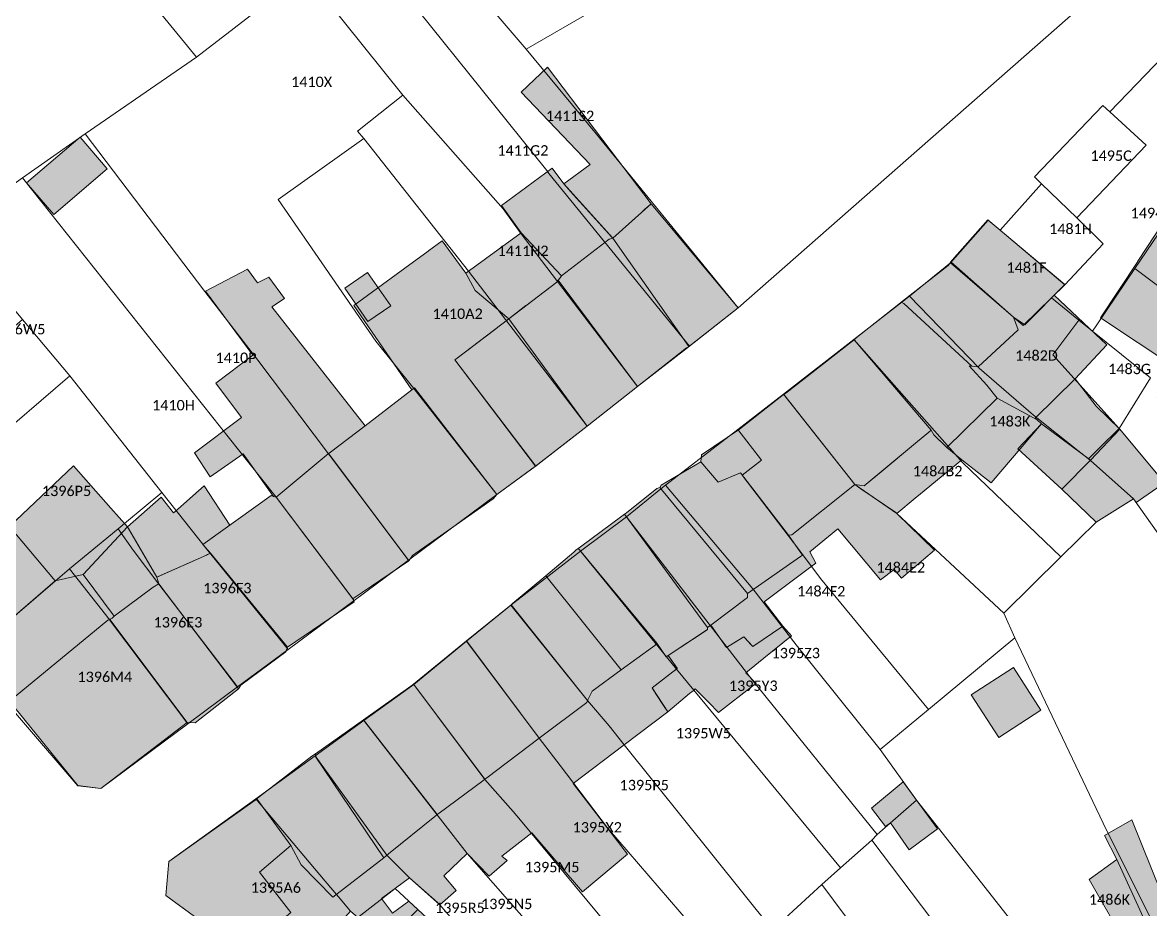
# Model space of a CAD drawing. Header units: metres. Extents: x 113120 to 240396, y 120329 to 242116.
# Drawn here: x 119824.6 to 119911.7, y 121837.3 to 121905.8 of the extents above; entities that cross this region are included whole.
import ezdxf

# ---------------------------------------------------------------- set-up
doc = ezdxf.new("R2010")
doc.units = ezdxf.units.M
doc.header["$LTSCALE"] = 3
for name, color, linetype, lineweight in [('Bpn_CaPa', 78, 'Continuous', 0), ('Bpn_ReBu', 4, 'Continuous', 0), ('Bpt_CaNu', 7, 'Continuous', 0), ('Hachure bâtiment', 11, 'Continuous', 0)]:
    doc.layers.add(name, color=color, linetype=linetype, lineweight=lineweight)
doc.styles.add('Legend', font='')
doc.styles.get('Legend').set_extended_font_data('Calibri')

msp = doc.modelspace()

# ---------------------------------------------------------------- hatches: boundary and pattern name
at = {"layer": 'Hachure bâtiment'}
h = msp.add_hatch(color=256, dxfattribs=at)
h.dxf.hatch_style = 1
h.paths.add_polyline_path([(119868.424, 121894.854), (119863.084, 121900.463), (119865.114, 121902.401), (119869.98, 121895.994), (119873.142, 121891.83), (119872.649, 121891.414), (119872.655, 121891.408), (119872.66, 121891.401), (119872.337, 121891.113), (119872.148, 121890.944), (119870.168, 121889.18), (119866.389, 121893.363)])
h = msp.add_hatch(color=256, dxfattribs=at)
h.dxf.hatch_style = 1
h.paths.add_polyline_path([(119824.871, 121893.457), (119828.998, 121896.974), (119831.091, 121894.519), (119826.964, 121891.002)])
h = msp.add_hatch(color=256, dxfattribs=at)
h.dxf.hatch_style = 1
h.paths.add_polyline_path([(119866.199, 121886.253), (119863.094, 121889.594), (119861.558, 121891.691), (119865.499, 121894.578), (119866.389, 121893.363), (119867.144, 121892.527), (119870.104, 121889.251), (119870.168, 121889.18), (119869.899, 121889.093)])
h = msp.add_hatch(color=256, dxfattribs=at)
h.dxf.hatch_style = 1
h.paths.add_polyline_path([(119913.686, 121879.157), (119907.852, 121883.017), (119910.735, 121887.373), (119910.743, 121887.386), (119912.736, 121890.397), (119914.051, 121892.386), (119914.495, 121893.056), (119914.732, 121893.415), (119915.171, 121894.078), (119915.175, 121894.076), (119923.173, 121888.783), (119923.207, 121888.761), (119924.766, 121887.729), (119925.087, 121887.517), (119924.411, 121886.495), (119924.639, 121886.344), (119926.556, 121885.075), (119924.797, 121882.417), (119922.88, 121883.685), (119922.651, 121883.837), (119922.482, 121883.948), (119921.217, 121884.786), (119920.738, 121885.102), (119918.024, 121881.001), (119919.937, 121879.735), (119920.166, 121879.584), (119919.971, 121879.289), (119919.764, 121878.976), (119916.489, 121874.027), (119912.179, 121876.879)])
h = msp.add_hatch(color=256, dxfattribs=at)
h.dxf.hatch_style = 1
h.paths.add_polyline_path([(119879.856, 121883.787), (119876.247, 121880.949), (119876.056, 121880.809), (119870.168, 121889.18), (119873.142, 121891.83)])
h = msp.add_hatch(color=256, dxfattribs=at)
h.dxf.hatch_style = 1
h.paths.add_polyline_path([(119905.092, 121885.577), (119902.009, 121882.468), (119901.133, 121883.057), (119896.285, 121887.343), (119896.397, 121887.47), (119899.16, 121890.59)])
h = msp.add_hatch(color=256, dxfattribs=at)
h.dxf.hatch_style = 1
h.paths.add_polyline_path([(119861.214, 121869.346), (119854.947, 121877.456), (119854.843, 121877.59), (119854.653, 121877.449), (119850.149, 121883.964), (119853.435, 121886.371), (119854.1, 121886.858), (119855.898, 121888.176), (119855.933, 121888.201), (119856.979, 121888.967), (119858.815, 121886.46), (119859.541, 121885.138), (119862.132, 121882.938), (119861.391, 121882.373), (119861.132, 121882.175), (119858.145, 121879.896), (119857.966, 121879.759), (119864.211, 121871.556)])
h = msp.add_hatch(color=256, dxfattribs=at)
h.dxf.hatch_style = 1
h.paths.add_polyline_path([(119862.132, 121882.938), (119859.541, 121885.138), (119858.815, 121886.46), (119863.094, 121889.594), (119866.199, 121886.253), (119866.092, 121886.108), (119865.958, 121885.927), (119865.84, 121885.768), (119863.462, 121883.953), (119863.455, 121883.96), (119863.45, 121883.968)])
h = msp.add_hatch(color=256, dxfattribs=at)
h.dxf.hatch_style = 1
h.paths.add_polyline_path([(119876.056, 121880.809), (119875.861, 121880.698), (119872.093, 121877.699), (119865.958, 121885.927), (119866.092, 121886.108), (119866.199, 121886.253), (119869.899, 121889.093), (119870.168, 121889.18)])
h = msp.add_hatch(color=256, dxfattribs=at)
h.dxf.hatch_style = 1
h.paths.add_polyline_path([(119901.133, 121883.057), (119901.505, 121882.075), (119898.394, 121879.235), (119898.135, 121879.26), (119897.911, 121879.281), (119892.659, 121884.132), (119892.453, 121884.22), (119892.571, 121884.314), (119896.08, 121887.05), (119896.192, 121887.195), (119896.285, 121887.343)])
h = msp.add_hatch(color=256, dxfattribs=at)
h.dxf.hatch_style = 1
h.paths.add_polyline_path([(119842.703, 121885.718), (119843.603, 121886.151), (119844.803, 121884.501), (119843.82, 121883.868), (119851.029, 121874.675), (119848.359, 121872.631), (119848.171, 121872.489), (119844.155, 121869.143), (119843.947, 121869.213), (119841.603, 121872.501), (119839.053, 121870.718), (119837.853, 121872.568), (119841.47, 121875.318), (119839.503, 121877.951), (119842.353, 121880.118), (119838.692, 121885.072), (119841.953, 121886.768)])
h = msp.add_hatch(color=256, dxfattribs=at)
h.dxf.hatch_style = 1
h.paths.add_polyline_path([(119853.02, 121883.951), (119851.253, 121882.734), (119849.47, 121885.301), (119851.22, 121886.518)])
h = msp.add_hatch(color=256, dxfattribs=at)
h.dxf.hatch_style = 1
h.paths.add_polyline_path([(119872.093, 121877.699), (119868.18, 121874.647), (119862.132, 121882.938), (119865.84, 121885.768), (119865.958, 121885.927)])
h = msp.add_hatch(color=256, dxfattribs=at)
h.dxf.hatch_style = 1
h.paths.add_polyline_path([(119904.284, 121884.762), (119908.354, 121880.924), (119905.903, 121878.301), (119902.82, 121875.268), (119902.967, 121875.131), (119899.87, 121876.799), (119899.085, 121877.808), (119897.707, 121879.301), (119897.911, 121879.281), (119898.135, 121879.26), (119898.394, 121879.235), (119901.505, 121882.075), (119901.133, 121883.057), (119902.009, 121882.468)])
h = msp.add_hatch(color=256, dxfattribs=at)
h.dxf.hatch_style = 1
h.paths.add_polyline_path([(119892.659, 121884.132), (119897.911, 121879.281), (119897.707, 121879.301), (119899.085, 121877.808), (119899.87, 121876.799), (119895.973, 121872.993), (119894.987, 121873.981), (119894.768, 121874.336), (119888.813, 121881.321), (119888.989, 121881.461), (119892.277, 121884.08), (119892.453, 121884.22)])
h = msp.add_hatch(color=256, dxfattribs=at)
h.dxf.hatch_style = 1
h.paths.add_polyline_path([(119868.18, 121874.647), (119864.367, 121871.671), (119864.214, 121871.552), (119857.966, 121879.759), (119858.145, 121879.896), (119862.132, 121882.938)])
h = msp.add_hatch(color=256, dxfattribs=at)
h.dxf.hatch_style = 1
h.paths.add_polyline_path([(119894.768, 121874.336), (119894.582, 121874.181), (119893.571, 121873.335), (119889.609, 121870.022), (119888.878, 121870.126), (119883.386, 121877.099), (119883.553, 121877.195), (119888.618, 121881.156), (119888.813, 121881.321)])
h = msp.add_hatch(color=256, dxfattribs=at)
h.dxf.hatch_style = 1
h.paths.add_polyline_path([(119861.214, 121869.346), (119860.923, 121869.02), (119854.684, 121864.643), (119854.398, 121864.24), (119848.295, 121872.395), (119848.171, 121872.489), (119848.359, 121872.631), (119851.029, 121874.675), (119854.653, 121877.449), (119854.843, 121877.59)])
h = msp.add_hatch(color=256, dxfattribs=at)
h.dxf.hatch_style = 1
h.paths.add_polyline_path([(119907.527, 121876.177), (119909.353, 121874.401), (119907.086, 121872.001), (119903.303, 121874.818), (119902.967, 121875.131), (119902.82, 121875.268), (119905.903, 121878.301)])
h = msp.add_hatch(color=256, dxfattribs=at)
h.dxf.hatch_style = 1
h.paths.add_polyline_path([(119888.878, 121870.126), (119888.724, 121870.003), (119884.008, 121866.245), (119883.742, 121866.211), (119880.041, 121871.041), (119878.306, 121870.323), (119876.982, 121871.871), (119877.028, 121872.415), (119879.966, 121874.399), (119883.24, 121876.984), (119883.386, 121877.099)])
h = msp.add_hatch(color=256, dxfattribs=at)
h.dxf.hatch_style = 1
h.paths.add_polyline_path([(119895.973, 121872.993), (119899.87, 121876.799), (119902.967, 121875.131), (119903.303, 121874.818), (119899.404, 121870.262), (119897.136, 121872.043)])
h = msp.add_hatch(color=256, dxfattribs=at)
h.dxf.hatch_style = 1
h.paths.add_polyline_path([(119889.348, 121869.804), (119888.878, 121870.126), (119889.609, 121870.022), (119890.899, 121871.101), (119893.571, 121873.335), (119894.582, 121874.181), (119894.768, 121874.336), (119894.987, 121873.981), (119895.83, 121873.136), (119895.973, 121872.993), (119897.136, 121872.043), (119893.942, 121869.406), (119893.55, 121869.082), (119892.12, 121867.901), (119892.043, 121867.966), (119892.037, 121867.958)])
h = msp.add_hatch(color=256, dxfattribs=at)
h.dxf.hatch_style = 1
h.paths.add_polyline_path([(119907.086, 121872.001), (119904.861, 121869.759), (119901.465, 121872.889), (119903.303, 121874.818)])
h = msp.add_hatch(color=256, dxfattribs=at)
h.dxf.hatch_style = 1
h.paths.add_polyline_path([(119912.803, 121870.268), (119910.626, 121868.729), (119910.42, 121869.018), (119907.52, 121867.218), (119904.861, 121869.759), (119907.086, 121872.001), (119909.353, 121874.401)])
h = msp.add_hatch(color=256, dxfattribs=at)
h.dxf.hatch_style = 1
h.paths.add_polyline_path([(119848.295, 121872.395), (119854.398, 121864.24), (119850.086, 121861.287), (119844.155, 121869.143), (119848.171, 121872.489)])
h = msp.add_hatch(color=256, dxfattribs=at)
h.dxf.hatch_style = 1
h.paths.add_polyline_path([(119832.68, 121866.856), (119829.23, 121863.171), (119827.067, 121862.677), (119823.544, 121866.882), (119828.491, 121871.58), (119831.391, 121868.31)])
h = msp.add_hatch(color=256, dxfattribs=at)
h.dxf.hatch_style = 1
h.paths.add_polyline_path([(119878.306, 121870.323), (119880.041, 121871.041), (119883.742, 121866.211), (119884.821, 121864.68), (119884.672, 121864.576), (119880.572, 121861.716), (119873.808, 121869.893), (119873.917, 121870.072), (119876.982, 121871.871)])
h = msp.add_hatch(color=256, dxfattribs=at)
h.dxf.hatch_style = 1
h.paths.add_polyline_path([(119836.236, 121867.936), (119836.306, 121867.998), (119837.724, 121869.249), (119838.601, 121870.022), (119840.575, 121866.989), (119838.492, 121865.495), (119839.071, 121864.832), (119838.854, 121864.707), (119838.772, 121864.66), (119835.05, 121863.025), (119834.928, 121862.972), (119833.468, 121865.495), (119832.681, 121866.855), (119835.258, 121869.143)])
h = msp.add_hatch(color=256, dxfattribs=at)
h.dxf.hatch_style = 1
h.paths.add_polyline_path([(119880.572, 121861.716), (119880.59, 121861.408), (119877.744, 121859.266), (119877.479, 121859.066), (119871.081, 121867.825), (119871.22, 121867.935), (119873.586, 121869.81), (119873.808, 121869.893)])
h = msp.add_hatch(color=256, dxfattribs=at)
h.dxf.hatch_style = 1
h.paths.add_polyline_path([(119892.12, 121867.901), (119895.036, 121865.051), (119892.47, 121862.901), (119891.903, 121863.551), (119890.87, 121862.751), (119887.553, 121866.701), (119885.403, 121864.918), (119885.853, 121864.051), (119885.472, 121863.766), (119881.87, 121861.068), (119883.32, 121859.168), (119881.003, 121857.601), (119880.303, 121858.351), (119878.953, 121857.518), (119877.744, 121859.266), (119880.59, 121861.408), (119880.572, 121861.716), (119884.672, 121864.576), (119884.821, 121864.68), (119883.742, 121866.211), (119884.008, 121866.245), (119888.724, 121870.003), (119888.878, 121870.126)])
h = msp.add_hatch(color=256, dxfattribs=at)
h.dxf.hatch_style = 1
h.paths.add_polyline_path([(119843.947, 121869.213), (119844.155, 121869.143), (119850.086, 121861.287), (119850.177, 121861.06), (119845.041, 121857.553), (119839.071, 121864.832), (119838.492, 121865.495), (119843.761, 121869.275)])
h = msp.add_hatch(color=256, dxfattribs=at)
h.dxf.hatch_style = 1
h.paths.add_polyline_path([(119877.479, 121859.066), (119877.488, 121858.911), (119874.448, 121856.903), (119874.287, 121856.796), (119873.569, 121857.875), (119867.596, 121865.07), (119867.499, 121865.185), (119867.68, 121865.32), (119870.867, 121867.688), (119871.081, 121867.825)])
h = msp.add_hatch(color=256, dxfattribs=at)
h.dxf.hatch_style = 1
h.paths.add_polyline_path([(119827.067, 121862.677), (119820.146, 121856.714), (119816.559, 121860.684), (119823.544, 121866.882)])
h = msp.add_hatch(color=256, dxfattribs=at)
h.dxf.hatch_style = 1
h.paths.add_polyline_path([(119835.092, 121862.44), (119834.664, 121862.183), (119831.633, 121859.955), (119829.23, 121863.171), (119832.681, 121866.855), (119834.928, 121862.972)])
h = msp.add_hatch(color=256, dxfattribs=at)
h.dxf.hatch_style = 1
h.paths.add_polyline_path([(119845.041, 121857.553), (119844.96, 121857.346), (119844.912, 121857.203), (119841.43, 121854.607), (119841.242, 121854.324), (119835.092, 121862.44), (119834.928, 121862.972), (119838.772, 121864.66), (119839.071, 121864.832)])
h = msp.add_hatch(color=256, dxfattribs=at)
h.dxf.hatch_style = 1
h.paths.add_polyline_path([(119867.596, 121865.07), (119873.569, 121857.875), (119873.411, 121857.697), (119873.234, 121857.567), (119870.829, 121855.802), (119864.988, 121863.082), (119867.156, 121864.912), (119867.328, 121865.057), (119867.499, 121865.185)])
h = msp.add_hatch(color=256, dxfattribs=at)
h.dxf.hatch_style = 1
h.paths.add_polyline_path([(119831.342, 121859.718), (119831.314, 121859.704), (119831.14, 121859.635), (119823.558, 121853.383), (119820.146, 121856.714), (119827.067, 121862.677), (119829.23, 121863.171), (119831.633, 121859.955), (119831.491, 121859.794)])
h = msp.add_hatch(color=256, dxfattribs=at)
h.dxf.hatch_style = 1
h.paths.add_polyline_path([(119870.829, 121855.802), (119868.567, 121854.149), (119868.324, 121853.635), (119868.228, 121853.431), (119862.308, 121860.82), (119862.432, 121860.924), (119864.988, 121863.082)])
h = msp.add_hatch(color=256, dxfattribs=at)
h.dxf.hatch_style = 1
h.paths.add_polyline_path([(119841.242, 121854.324), (119837.888, 121851.699), (119837.267, 121851.741), (119831.314, 121859.704), (119831.491, 121859.794), (119831.633, 121859.955), (119834.664, 121862.183), (119835.092, 121862.44)])
h = msp.add_hatch(color=256, dxfattribs=at)
h.dxf.hatch_style = 1
h.paths.add_polyline_path([(119868.228, 121853.431), (119868.154, 121853.275), (119864.488, 121850.513), (119858.856, 121858.041), (119862.186, 121860.722), (119862.308, 121860.82)])
h = msp.add_hatch(color=256, dxfattribs=at)
h.dxf.hatch_style = 1
h.paths.add_polyline_path([(119837.267, 121851.741), (119830.606, 121846.644), (119828.818, 121846.851), (119823.558, 121853.383), (119831.14, 121859.635), (119831.314, 121859.704)])
h = msp.add_hatch(color=256, dxfattribs=at)
h.dxf.hatch_style = 1
h.paths.add_polyline_path([(119878.953, 121857.518), (119879.717, 121857.989), (119880.303, 121858.351), (119880.707, 121857.918), (119880.748, 121857.874), (119881.003, 121857.601), (119883.32, 121859.168), (119883.994, 121858.442), (119881.841, 121856.703), (119880.742, 121855.816), (119880.44, 121855.573), (119881.246, 121854.749), (119881, 121854.558), (119878.343, 121852.5), (119877.585, 121853.267), (119876.535, 121854.33), (119876.371, 121854.192), (119876.102, 121853.966), (119874.42, 121852.551), (119874.149, 121852.966), (119873.458, 121854.027), (119873.411, 121854.098), (119873.369, 121854.164), (119873.203, 121854.418), (119875.05, 121855.834), (119875.151, 121855.913), (119875.139, 121855.929), (119874.448, 121856.903), (119877.297, 121858.785), (119877.488, 121858.911), (119877.479, 121859.066), (119877.744, 121859.266), (119877.806, 121859.177), (119877.832, 121859.138), (119877.974, 121858.933), (119878.361, 121858.374)])
h = msp.add_hatch(color=256, dxfattribs=at)
h.dxf.hatch_style = 1
h.paths.add_polyline_path([(119874.287, 121856.796), (119874.448, 121856.903), (119875.151, 121855.912), (119873.203, 121854.418), (119874.42, 121852.551), (119871.059, 121850.01), (119867.103, 121847.018), (119871.32, 121841.568), (119867.82, 121838.651), (119863.903, 121843.201), (119861.603, 121841.401), (119862.02, 121841.068), (119860.605, 121839.848), (119858.92, 121841.601), (119857.103, 121839.868), (119858.07, 121838.751), (119856.803, 121837.651), (119856.71, 121837.733), (119856.617, 121837.815), (119856.392, 121838.013), (119854.453, 121839.718), (119852.303, 121838.118), (119853.153, 121837.001), (119854.403, 121837.918), (119860.07, 121832.668), (119857.631, 121830.346), (119855.513, 121832.211), (119852.571, 121834.802), (119849.903, 121837.151), (119844.647, 121831.291), (119841.868, 121833.737), (119841.643, 121833.936), (119845.288, 121837.046), (119842.871, 121840.155), (119845.302, 121842.227), (119846.082, 121840.725), (119848.541, 121838.237), (119852.466, 121841.28), (119852.831, 121841.575), (119856.416, 121844.471), (119856.591, 121844.613), (119856.745, 121844.737), (119860.125, 121847.229), (119860.276, 121847.34), (119860.426, 121847.453), (119864.488, 121850.513), (119868.154, 121853.275), (119868.228, 121853.431), (119868.324, 121853.635), (119868.567, 121854.149), (119870.829, 121855.802), (119873.234, 121857.567), (119873.411, 121857.697), (119873.569, 121857.875)])
h = msp.add_hatch(color=256, dxfattribs=at)
h.dxf.hatch_style = 1
h.paths.add_polyline_path([(119864.488, 121850.513), (119860.426, 121847.453), (119860.276, 121847.34), (119854.766, 121854.703), (119858.856, 121858.041)])
h = msp.add_hatch(color=256, dxfattribs=at)
h.dxf.hatch_style = 1
h.paths.add_polyline_path([(119897.876, 121853.881), (119901.135, 121855.985), (119903.262, 121852.689), (119900.004, 121850.586)])
h = msp.add_hatch(color=256, dxfattribs=at)
h.dxf.hatch_style = 1
h.paths.add_polyline_path([(119860.276, 121847.34), (119860.125, 121847.229), (119856.745, 121844.737), (119856.591, 121844.613), (119850.909, 121851.933), (119854.564, 121854.546), (119854.766, 121854.703)], flags=17)
h = msp.add_hatch(color=256, dxfattribs=at)
h.dxf.hatch_style = 1
h.paths.add_polyline_path([(119856.591, 121844.613), (119856.416, 121844.471), (119852.831, 121841.575), (119852.466, 121841.28), (119847.229, 121849.063), (119847.185, 121849.312), (119850.909, 121851.933)], flags=17)
h = msp.add_hatch(color=256, dxfattribs=at)
h.dxf.hatch_style = 1
h.paths.add_polyline_path([(119847.229, 121849.063), (119852.466, 121841.28), (119848.541, 121838.237), (119846.082, 121840.725), (119845.302, 121842.227), (119842.66, 121845.831), (119842.848, 121845.98), (119846.917, 121849.123), (119847.185, 121849.312)], flags=17)
h = msp.add_hatch(color=256, dxfattribs=at)
h.dxf.hatch_style = 1
h.paths.add_polyline_path([(119895.253, 121843.518), (119893.07, 121841.901), (119891.62, 121843.968), (119891.253, 121843.701), (119890.153, 121845.118), (119892.62, 121847.151)])
h = msp.add_hatch(color=256, dxfattribs=at)
h.dxf.hatch_style = 1
h.paths.add_polyline_path([(119845.302, 121842.227), (119842.871, 121840.155), (119845.288, 121837.046), (119841.643, 121833.936), (119841.578, 121833.993), (119841.514, 121834.049), (119841.389, 121834.141), (119835.635, 121838.35), (119835.871, 121840.992), (119842.523, 121845.726), (119842.66, 121845.831)])
h = msp.add_hatch(color=256, dxfattribs=at)
h.dxf.hatch_style = 1
h.paths.add_polyline_path([(119908.181, 121843.004), (119910.279, 121844.205), (119913.324, 121836.65), (119911.728, 121835.457), (119909.115, 121841.136)])
h = msp.add_hatch(color=256, dxfattribs=at)
h.dxf.hatch_style = 1
h.paths.add_polyline_path([(119909.115, 121841.136), (119911.728, 121835.457), (119910.055, 121834.246), (119906.994, 121839.604)])

# ---------------------------------------------------------------- linework, layer by layer
at = {"layer": 'Bpn_CaPa'}
for points in [[(119857.531, 121931.074), (119862.573, 121935.22), (119875.65, 121910.832), (119863.48, 121903.791), (119853.431, 121915.542), (119848.62, 121921.433), (119858.653, 121929.767), (119857.531, 121931.074)], [(119876.101, 121880.833), (119865.232, 121894.166), (119865.07, 121894.4), (119850.153, 121912.967), (119853.431, 121915.542), (119863.48, 121903.791), (119868.911, 121897.21), (119879.855, 121883.786), (119876.101, 121880.833)], [(119838.003, 121903.166), (119829.4, 121897.233), (119824.565, 121893.839), (119818.953, 121889.828), (119814.353, 121895.517), (119811.17, 121892.917), (119798.694, 121881.663), (119795.697, 121885.081), (119802.32, 121890.567), (119804.593, 121892.643), (119806.612, 121894.486), (119811.52, 121898.967), (119830.419, 121912.435), (119838.003, 121903.166)], [(119876.101, 121880.833), (119872.093, 121877.698), (119863.003, 121889.6), (119861.694, 121891.442), (119853.936, 121900.217), (119846.403, 121909.667), (119850.153, 121912.967), (119865.07, 121894.4), (119865.232, 121894.166), (119876.101, 121880.833)], [(119838.003, 121903.166), (119846.403, 121909.667), (119853.936, 121900.217), (119850.453, 121897.45), (119850.92, 121896.867), (119844.303, 121892.15), (119851.853, 121881.2), (119854.798, 121877.559), (119861.214, 121869.345), (119854.374, 121864.272), (119848.205, 121872.513), (119842.738, 121879.742), (119838.653, 121885.05), (119829.4, 121897.233), (119838.003, 121903.166)], [(119905.092, 121885.576), (119908.071, 121888.725), (119906.019, 121890.732), (119911.396, 121896.37), (119908.594, 121898.938), (119912.706, 121903.225), (119915.666, 121900.505), (119915.921, 121895.716), (119916.306, 121895.381), (119915.485, 121894.14), (119910.526, 121886.824), (119907.586, 121882.467), (119907.255, 121881.983), (119906.19, 121882.845), (119904.076, 121884.555), (119905.092, 121885.576)], [(119872.093, 121877.698), (119868.181, 121874.646), (119859.02, 121886.617), (119850.92, 121896.867), (119850.453, 121897.45), (119853.936, 121900.217), (119861.694, 121891.442), (119863.003, 121889.6), (119872.093, 121877.698)], [(119903.307, 121893.381), (119902.765, 121893.911), (119908.035, 121899.436), (119908.594, 121898.938), (119911.396, 121896.37), (119906.019, 121890.732), (119903.307, 121893.381)], [(119824.565, 121893.839), (119829.4, 121897.233), (119838.653, 121885.05), (119842.738, 121879.742), (119848.205, 121872.513), (119854.374, 121864.272), (119850.181, 121861.161), (119844.155, 121869.142), (119841.949, 121871.923), (119824.565, 121893.839)], [(119861.214, 121869.345), (119854.798, 121877.559), (119851.853, 121881.2), (119844.303, 121892.15), (119850.92, 121896.867), (119859.02, 121886.617), (119868.181, 121874.646), (119864.179, 121871.524), (119861.214, 121869.345)], [(119922.652, 121866.852), (119915.088, 121878.574), (119917.64, 121881.472), (119910.526, 121886.824), (119915.485, 121894.14), (119916.306, 121895.381), (119921.096, 121891.671), (119927.818, 121885.729), (119928.186, 121886.022), (119929.761, 121883.025), (119928.081, 121881.969), (119923.462, 121879.015), (119924.387, 121877.484), (119925.629, 121875.443), (119926.277, 121874.377), (119930.798, 121866.965), (119932.954, 121862.556), (119927.85, 121858.612), (119922.652, 121866.852)], [(119828.203, 121878.517), (119824.549, 121882.896), (119823.688, 121883.951), (119818.953, 121889.828), (119824.565, 121893.839), (119841.949, 121871.923), (119844.155, 121869.142), (119850.181, 121861.161), (119845.091, 121857.386), (119838.773, 121865.15), (119835.328, 121869.517), (119828.203, 121878.517)], [(119905.092, 121885.576), (119900.1, 121889.795), (119903.307, 121893.381), (119906.019, 121890.732), (119908.071, 121888.725), (119905.092, 121885.576)], [(119905.092, 121885.576), (119904.076, 121884.555), (119901.876, 121882.413), (119896.264, 121887.275), (119899.192, 121890.563), (119900.1, 121889.795), (119905.092, 121885.576)], [(119896.264, 121887.275), (119901.876, 121882.413), (119904.076, 121884.555), (119906.19, 121882.845), (119904.17, 121880.157), (119909.292, 121874.457), (119907.79, 121872.969), (119906.945, 121872.108), (119906.097, 121872.753), (119902.674, 121875.501), (119898.491, 121879.124), (119893.089, 121884.681), (119896.264, 121887.275)], [(119922.652, 121866.852), (119915.345, 121862.034), (119910.42, 121869.017), (119907.077, 121871.99), (119906.945, 121872.108), (119907.79, 121872.969), (119909.292, 121874.457), (119911.712, 121878.38), (119907.255, 121881.983), (119907.586, 121882.467), (119910.526, 121886.824), (119917.64, 121881.472), (119915.088, 121878.574), (119922.652, 121866.852)], [(119888.799, 121881.332), (119893.089, 121884.681), (119898.491, 121879.124), (119902.674, 121875.501), (119906.097, 121872.753), (119906.945, 121872.108), (119907.077, 121871.99), (119910.42, 121869.017), (119907.52, 121867.217), (119904.794, 121864.529), (119897.194, 121871.84), (119896.607, 121872.499), (119893.076, 121876.495), (119888.814, 121881.32), (119888.799, 121881.332)], [(119812.9, 121865.379), (119809.198, 121869.69), (119815.528, 121875.119), (119816.528, 121875.996), (119818.184, 121877.423), (119820.6, 121879.499), (119821.919, 121880.633), (119824.549, 121882.896), (119828.203, 121878.517), (119821.727, 121872.952), (119819.701, 121871.3), (119819.221, 121870.883), (119812.9, 121865.379)], [(119909.292, 121874.457), (119904.17, 121880.157), (119906.19, 121882.845), (119907.255, 121881.983), (119911.712, 121878.38), (119909.292, 121874.457)], [(119883.366, 121877.125), (119888.799, 121881.332), (119888.814, 121881.32), (119893.076, 121876.495), (119896.607, 121872.499), (119897.194, 121871.84), (119904.794, 121864.529), (119900.386, 121860.183), (119896.599, 121863.708), (119892.12, 121867.9), (119888.886, 121870.127), (119883.366, 121877.125)], [(119828.203, 121878.517), (119835.328, 121869.517), (119832.591, 121867.251), (119831.944, 121866.715), (119830.34, 121865.386), (119828.193, 121863.609), (119820.261, 121856.811), (119816.787, 121860.854), (119823.486, 121866.87), (119819.701, 121871.3), (119821.727, 121872.952), (119828.203, 121878.517)], [(119883.366, 121877.125), (119888.886, 121870.127), (119892.12, 121867.9), (119896.599, 121863.708), (119900.386, 121860.183), (119901.253, 121858.283), (119894.57, 121852.75), (119886.225, 121862.853), (119884.545, 121865.111), (119880.177, 121870.863), (119881.665, 121872.014), (119879.829, 121874.386), (119883.366, 121877.125)], [(119890.834, 121849.657), (119884.353, 121857.726), (119880.99, 121862.071), (119874.253, 121870.071), (119879.829, 121874.386), (119881.665, 121872.014), (119880.177, 121870.863), (119884.545, 121865.111), (119886.225, 121862.853), (119894.57, 121852.75), (119890.834, 121849.657)], [(119890.614, 121843.071), (119880.941, 121855.043), (119877.705, 121859.237), (119871.235, 121867.623), (119873.891, 121869.79), (119874.253, 121870.071), (119880.99, 121862.071), (119884.353, 121857.726), (119890.834, 121849.657), (119893.643, 121845.739), (119890.614, 121843.071)], [(119831.944, 121866.715), (119832.591, 121867.251), (119835.328, 121869.517), (119838.773, 121865.15), (119845.091, 121857.386), (119841.175, 121854.482), (119835.102, 121862.427), (119833.115, 121865.062), (119831.944, 121866.715)], [(119925.789, 121831.378), (119923.985, 121828.275), (119917.833, 121833.433), (119913.17, 121837), (119911.841, 121836.387), (119908.32, 121843.4), (119901.253, 121858.283), (119900.386, 121860.183), (119904.794, 121864.529), (119907.52, 121867.217), (119910.42, 121869.017), (119915.345, 121862.034), (119920.274, 121854.531), (119921.306, 121852.951), (119922.144, 121851.667), (119918.747, 121845.338), (119922.41, 121839.496), (119922.202, 121839.167), (119921.02, 121837.317), (119922.003, 121835.067), (119925.789, 121831.378)], [(119890.614, 121843.071), (119890.186, 121842.65), (119887.77, 121840.5), (119875.103, 121855.867), (119874.329, 121856.817), (119867.675, 121864.974), (119871.235, 121867.623), (119877.705, 121859.237), (119880.941, 121855.043), (119890.614, 121843.071)], [(119831.944, 121866.715), (119833.115, 121865.062), (119835.102, 121862.427), (119841.175, 121854.482), (119837.343, 121851.64), (119830.973, 121860.078), (119828.193, 121863.609), (119830.34, 121865.386), (119831.944, 121866.715)], [(119882.52, 121835.7), (119871.053, 121850.017), (119869.89, 121851.467), (119868.228, 121853.43), (119862.304, 121860.815), (119867.675, 121864.974), (119874.329, 121856.817), (119875.103, 121855.867), (119887.77, 121840.5), (119886.318, 121839.211), (119882.52, 121835.7)], [(119828.193, 121863.609), (119830.973, 121860.078), (119837.343, 121851.64), (119830.606, 121846.643), (119828.818, 121846.85), (119820.261, 121856.811), (119828.193, 121863.609)], [(119862.304, 121860.815), (119868.228, 121853.43), (119869.89, 121851.467), (119871.053, 121850.017), (119882.52, 121835.7), (119879.35, 121832.449), (119869.769, 121843.598), (119866.095, 121848.409), (119864.488, 121850.512), (119858.876, 121858.014), (119862.304, 121860.815)], [(119854.788, 121854.674), (119858.876, 121858.014), (119864.488, 121850.512), (119866.095, 121848.409), (119869.769, 121843.598), (119879.35, 121832.449), (119875.796, 121828.806), (119863.035, 121844.172), (119862.461, 121844.864), (119860.276, 121847.339), (119854.788, 121854.674)], [(119890.834, 121849.657), (119894.57, 121852.75), (119901.253, 121858.283), (119908.32, 121843.4), (119911.841, 121836.387), (119913.691, 121832.695), (119915.164, 121829.768), (119916.033, 121828.037), (119921.183, 121824.248), (119923.098, 121822.341), (119918.62, 121815), (119911.85, 121822.616), (119912.37, 121823.288), (119905.856, 121830.204), (119893.643, 121845.739), (119890.834, 121849.657)], [(119872.814, 121825.748), (119858.92, 121841.6), (119850.94, 121851.89), (119854.788, 121854.674), (119860.276, 121847.339), (119862.461, 121844.864), (119863.035, 121844.172), (119875.796, 121828.806), (119874.475, 121827.45), (119872.814, 121825.748)], [(119870.29, 121823.159), (119858.218, 121836.116), (119857.607, 121836.724), (119856.803, 121837.65), (119854.453, 121839.717), (119852.699, 121841.468), (119847.164, 121849.159), (119850.94, 121851.89), (119858.92, 121841.6), (119872.814, 121825.748), (119870.29, 121823.159)], [(119855.101, 121837.266), (119853.35, 121838.896), (119850.472, 121836.65), (119849.896, 121837.156), (119848.98, 121838.264), (119847.95, 121839.473), (119842.582, 121845.845), (119847.164, 121849.159), (119852.699, 121841.468), (119854.453, 121839.717), (119856.803, 121837.65), (119857.607, 121836.724), (119858.218, 121836.116), (119870.29, 121823.159), (119868.457, 121821.28), (119864.47, 121824.617), (119861.402, 121827.141), (119857.808, 121830.097), (119860.07, 121832.667), (119857.779, 121834.79), (119855.101, 121837.266)], [(119844.636, 121831.277), (119843.834, 121831.989), (119842.32, 121833.333), (119841.602, 121833.97), (119835.635, 121838.349), (119835.871, 121840.991), (119842.582, 121845.845), (119847.95, 121839.473), (119848.98, 121838.264), (119849.896, 121837.156), (119848.813, 121835.934), (119844.636, 121831.277)], [(119890.614, 121843.071), (119893.643, 121845.739), (119905.856, 121830.204), (119912.37, 121823.288), (119911.85, 121822.616), (119918.62, 121815), (119914.911, 121811.808), (119905.896, 121822.073), (119901.62, 121827.5), (119890.186, 121842.65), (119890.614, 121843.071)], [(119890.186, 121842.65), (119901.62, 121827.5), (119905.896, 121822.073), (119914.911, 121811.808), (119911.046, 121808.486), (119901.07, 121819.45), (119899.399, 121821.638), (119886.318, 121839.211), (119887.77, 121840.5), (119890.186, 121842.65)], [(119900.262, 121812.623), (119898.888, 121814.406), (119897.578, 121816.107), (119896.377, 121817.665), (119895.129, 121819.285), (119892.657, 121822.495), (119892.191, 121823.06), (119891.509, 121824.033), (119889.193, 121827.039), (119886.983, 121829.835), (119886.196, 121830.939), (119885.308, 121832.075), (119882.52, 121835.7), (119886.318, 121839.211), (119899.399, 121821.638), (119901.07, 121819.45), (119911.046, 121808.486), (119906.663, 121804.726), (119903.115, 121809.093), (119900.262, 121812.623)], [(119855.101, 121837.266), (119852.581, 121834.793), (119847.46, 121828.697), (119844.636, 121831.277), (119848.813, 121835.934), (119849.896, 121837.156), (119850.472, 121836.65), (119853.35, 121838.896), (119855.101, 121837.266)]]:
    msp.add_lwpolyline(points, close=True, dxfattribs=at)
for points in [[(119915.94, 121915.527), (119879.855, 121883.786), (119868.911, 121897.21), (119863.48, 121903.791), (119875.65, 121910.832)], [(119846.403, 121909.667), (119838.003, 121903.166), (119830.419, 121912.435)]]:
    msp.add_lwpolyline(points, dxfattribs=at)
at = {"layer": 'Bpn_ReBu'}
for points in [[(119868.424, 121894.854), (119863.084, 121900.463), (119865.114, 121902.401), (119869.98, 121895.994), (119873.142, 121891.83), (119872.649, 121891.414), (119872.655, 121891.408), (119872.66, 121891.401), (119872.337, 121891.113), (119872.148, 121890.944), (119870.168, 121889.18), (119866.389, 121893.363), (119868.424, 121894.854)], [(119824.871, 121893.457), (119828.998, 121896.974), (119831.091, 121894.519), (119826.964, 121891.002), (119824.871, 121893.457)], [(119866.199, 121886.253), (119863.094, 121889.594), (119861.558, 121891.691), (119865.499, 121894.578), (119866.389, 121893.363), (119867.144, 121892.527), (119870.104, 121889.251), (119870.168, 121889.18), (119869.899, 121889.093), (119866.199, 121886.253)], [(119879.856, 121883.787), (119876.247, 121880.949), (119876.056, 121880.809), (119870.168, 121889.18), (119873.142, 121891.83), (119879.856, 121883.787)], [(119905.092, 121885.577), (119902.009, 121882.468), (119901.133, 121883.057), (119896.285, 121887.343), (119896.397, 121887.47), (119899.16, 121890.59), (119905.092, 121885.577)], [(119861.214, 121869.346), (119854.947, 121877.456), (119854.843, 121877.59), (119854.653, 121877.449), (119850.149, 121883.964), (119853.435, 121886.371), (119854.1, 121886.858), (119855.898, 121888.176), (119855.933, 121888.201), (119856.979, 121888.967), (119858.815, 121886.46), (119859.541, 121885.138), (119862.132, 121882.938), (119861.391, 121882.373), (119861.132, 121882.175), (119858.145, 121879.896), (119857.966, 121879.759), (119864.211, 121871.556), (119861.214, 121869.346)], [(119862.132, 121882.938), (119859.541, 121885.138), (119858.815, 121886.46), (119863.094, 121889.594), (119866.199, 121886.253), (119866.092, 121886.108), (119865.958, 121885.927), (119865.84, 121885.768), (119863.462, 121883.953), (119863.455, 121883.96), (119863.45, 121883.968), (119862.132, 121882.938)], [(119876.056, 121880.809), (119875.861, 121880.698), (119872.093, 121877.699), (119865.958, 121885.927), (119866.092, 121886.108), (119866.199, 121886.253), (119869.899, 121889.093), (119870.168, 121889.18), (119876.056, 121880.809)], [(119901.133, 121883.057), (119901.505, 121882.075), (119898.394, 121879.235), (119898.135, 121879.26), (119897.911, 121879.281), (119892.659, 121884.132), (119892.453, 121884.22), (119892.571, 121884.314), (119896.08, 121887.05), (119896.192, 121887.195), (119896.285, 121887.343), (119901.133, 121883.057)], [(119842.703, 121885.718), (119843.603, 121886.151), (119844.803, 121884.501), (119843.82, 121883.868), (119851.029, 121874.675), (119848.359, 121872.631), (119848.171, 121872.489), (119844.155, 121869.143), (119843.947, 121869.213), (119841.603, 121872.501), (119839.053, 121870.718), (119837.853, 121872.568), (119841.47, 121875.318), (119839.503, 121877.951), (119842.353, 121880.118), (119838.692, 121885.072), (119841.953, 121886.768), (119842.703, 121885.718)], [(119853.02, 121883.951), (119851.253, 121882.734), (119849.47, 121885.301), (119851.22, 121886.518), (119853.02, 121883.951)], [(119872.093, 121877.699), (119868.18, 121874.647), (119862.132, 121882.938), (119865.84, 121885.768), (119865.958, 121885.927), (119872.093, 121877.699)], [(119904.284, 121884.762), (119908.354, 121880.924), (119905.903, 121878.301), (119902.82, 121875.268), (119902.967, 121875.131), (119899.87, 121876.799), (119899.085, 121877.808), (119897.707, 121879.301), (119897.911, 121879.281), (119898.135, 121879.26), (119898.394, 121879.235), (119901.505, 121882.075), (119901.133, 121883.057), (119902.009, 121882.468), (119904.284, 121884.762)], [(119892.659, 121884.132), (119897.911, 121879.281), (119897.707, 121879.301), (119899.085, 121877.808), (119899.87, 121876.799), (119895.973, 121872.993), (119894.987, 121873.981), (119894.768, 121874.336), (119888.813, 121881.321), (119888.989, 121881.461), (119892.277, 121884.08), (119892.453, 121884.22), (119892.659, 121884.132)], [(119868.18, 121874.647), (119864.367, 121871.671), (119864.214, 121871.552), (119857.966, 121879.759), (119858.145, 121879.896), (119862.132, 121882.938), (119868.18, 121874.647)], [(119894.768, 121874.336), (119894.582, 121874.181), (119893.571, 121873.335), (119889.609, 121870.022), (119888.878, 121870.126), (119883.386, 121877.099), (119883.553, 121877.195), (119888.618, 121881.156), (119888.813, 121881.321), (119894.768, 121874.336)], [(119861.214, 121869.346), (119860.923, 121869.02), (119854.684, 121864.643), (119854.398, 121864.24), (119848.295, 121872.395), (119848.171, 121872.489), (119848.359, 121872.631), (119851.029, 121874.675), (119854.653, 121877.449), (119854.843, 121877.59), (119861.214, 121869.346)], [(119907.527, 121876.177), (119909.353, 121874.401), (119907.086, 121872.001), (119903.303, 121874.818), (119902.967, 121875.131), (119902.82, 121875.268), (119905.903, 121878.301), (119907.527, 121876.177)], [(119888.878, 121870.126), (119888.724, 121870.003), (119884.008, 121866.245), (119883.742, 121866.211), (119880.041, 121871.041), (119878.306, 121870.323), (119876.982, 121871.871), (119877.028, 121872.415), (119879.966, 121874.399), (119883.24, 121876.984), (119883.386, 121877.099), (119888.878, 121870.126)], [(119895.973, 121872.993), (119899.87, 121876.799), (119902.967, 121875.131), (119903.303, 121874.818), (119899.404, 121870.262), (119897.136, 121872.043), (119895.973, 121872.993)], [(119889.348, 121869.804), (119888.878, 121870.126), (119889.609, 121870.022), (119890.899, 121871.101), (119893.571, 121873.335), (119894.582, 121874.181), (119894.768, 121874.336), (119894.987, 121873.981), (119895.83, 121873.136), (119895.973, 121872.993), (119897.136, 121872.043), (119893.942, 121869.406), (119893.55, 121869.082), (119892.12, 121867.901), (119892.043, 121867.966), (119892.037, 121867.958), (119889.348, 121869.804)], [(119907.086, 121872.001), (119904.861, 121869.759), (119901.465, 121872.889), (119903.303, 121874.818), (119907.086, 121872.001)], [(119912.803, 121870.268), (119910.626, 121868.729), (119910.42, 121869.018), (119907.52, 121867.218), (119904.861, 121869.759), (119907.086, 121872.001), (119909.353, 121874.401), (119912.803, 121870.268)], [(119848.295, 121872.395), (119854.398, 121864.24), (119850.086, 121861.287), (119844.155, 121869.143), (119848.171, 121872.489), (119848.295, 121872.395)], [(119832.68, 121866.856), (119829.23, 121863.171), (119827.067, 121862.677), (119823.544, 121866.882), (119828.491, 121871.58), (119831.391, 121868.31), (119832.68, 121866.856)], [(119878.306, 121870.323), (119880.041, 121871.041), (119883.742, 121866.211), (119884.821, 121864.68), (119884.672, 121864.576), (119880.572, 121861.716), (119873.808, 121869.893), (119873.917, 121870.072), (119876.982, 121871.871), (119878.306, 121870.323)], [(119836.236, 121867.936), (119836.306, 121867.998), (119837.724, 121869.249), (119838.601, 121870.022), (119840.575, 121866.989), (119838.492, 121865.495), (119839.071, 121864.832), (119838.854, 121864.707), (119838.772, 121864.66), (119835.05, 121863.025), (119834.928, 121862.972), (119833.468, 121865.495), (119832.681, 121866.855), (119835.258, 121869.143), (119836.236, 121867.936)], [(119880.572, 121861.716), (119880.59, 121861.408), (119877.744, 121859.266), (119877.479, 121859.066), (119871.081, 121867.825), (119871.22, 121867.935), (119873.586, 121869.81), (119873.808, 121869.893), (119880.572, 121861.716)], [(119892.12, 121867.901), (119895.036, 121865.051), (119892.47, 121862.901), (119891.903, 121863.551), (119890.87, 121862.751), (119887.553, 121866.701), (119885.403, 121864.918), (119885.853, 121864.051), (119885.472, 121863.766), (119881.87, 121861.068), (119883.32, 121859.168), (119881.003, 121857.601), (119880.303, 121858.351), (119878.953, 121857.518), (119877.744, 121859.266), (119880.59, 121861.408), (119880.572, 121861.716), (119884.672, 121864.576), (119884.821, 121864.68), (119883.742, 121866.211), (119884.008, 121866.245), (119888.724, 121870.003), (119888.878, 121870.126), (119892.12, 121867.901)], [(119843.947, 121869.213), (119844.155, 121869.143), (119850.086, 121861.287), (119850.177, 121861.06), (119845.041, 121857.553), (119839.071, 121864.832), (119838.492, 121865.495), (119843.761, 121869.275), (119843.947, 121869.213)], [(119877.479, 121859.066), (119877.488, 121858.911), (119874.448, 121856.903), (119874.287, 121856.796), (119873.569, 121857.875), (119867.596, 121865.07), (119867.499, 121865.185), (119867.68, 121865.32), (119870.867, 121867.688), (119871.081, 121867.825), (119877.479, 121859.066)], [(119827.067, 121862.677), (119820.146, 121856.714), (119816.559, 121860.684), (119823.544, 121866.882), (119827.067, 121862.677)], [(119835.092, 121862.44), (119834.664, 121862.183), (119831.633, 121859.955), (119829.23, 121863.171), (119832.681, 121866.855), (119834.928, 121862.972), (119835.092, 121862.44)], [(119845.041, 121857.553), (119844.96, 121857.346), (119844.912, 121857.203), (119841.43, 121854.607), (119841.242, 121854.324), (119835.092, 121862.44), (119834.928, 121862.972), (119838.772, 121864.66), (119839.071, 121864.832), (119845.041, 121857.553)], [(119867.596, 121865.07), (119873.569, 121857.875), (119873.411, 121857.697), (119873.234, 121857.567), (119870.829, 121855.802), (119864.988, 121863.082), (119867.156, 121864.912), (119867.328, 121865.057), (119867.499, 121865.185), (119867.596, 121865.07)], [(119831.342, 121859.718), (119831.314, 121859.704), (119831.14, 121859.635), (119823.558, 121853.383), (119820.146, 121856.714), (119827.067, 121862.677), (119829.23, 121863.171), (119831.633, 121859.955), (119831.491, 121859.794), (119831.342, 121859.718)], [(119870.829, 121855.802), (119868.567, 121854.149), (119868.324, 121853.635), (119868.228, 121853.431), (119862.308, 121860.82), (119862.432, 121860.924), (119864.988, 121863.082), (119870.829, 121855.802)], [(119841.242, 121854.324), (119837.888, 121851.699), (119837.267, 121851.741), (119831.314, 121859.704), (119831.491, 121859.794), (119831.633, 121859.955), (119834.664, 121862.183), (119835.092, 121862.44), (119841.242, 121854.324)], [(119868.228, 121853.431), (119868.154, 121853.275), (119864.488, 121850.513), (119858.856, 121858.041), (119862.186, 121860.722), (119862.308, 121860.82), (119868.228, 121853.431)], [(119837.267, 121851.741), (119830.606, 121846.644), (119828.818, 121846.851), (119823.558, 121853.383), (119831.14, 121859.635), (119831.314, 121859.704), (119837.267, 121851.741)], [(119878.953, 121857.518), (119879.717, 121857.989), (119880.303, 121858.351), (119880.707, 121857.918), (119880.748, 121857.874), (119881.003, 121857.601), (119883.32, 121859.168), (119883.994, 121858.442), (119881.841, 121856.703), (119880.742, 121855.816), (119880.44, 121855.573), (119881.246, 121854.749), (119881, 121854.558), (119878.343, 121852.5), (119877.585, 121853.267), (119876.535, 121854.33), (119876.371, 121854.192), (119876.102, 121853.966), (119874.42, 121852.551), (119874.149, 121852.966), (119873.458, 121854.027), (119873.411, 121854.098), (119873.369, 121854.164), (119873.203, 121854.418), (119875.05, 121855.834), (119875.151, 121855.913), (119875.139, 121855.929), (119874.448, 121856.903), (119877.297, 121858.785), (119877.488, 121858.911), (119877.479, 121859.066), (119877.744, 121859.266), (119877.806, 121859.177), (119877.832, 121859.138), (119877.974, 121858.933), (119878.361, 121858.374), (119878.953, 121857.518)], [(119864.488, 121850.513), (119860.426, 121847.453), (119860.276, 121847.34), (119854.766, 121854.703), (119858.856, 121858.041), (119864.488, 121850.513)], [(119897.876, 121853.881), (119901.135, 121855.985), (119903.262, 121852.689), (119900.004, 121850.586), (119897.876, 121853.881)], [(119860.276, 121847.34), (119860.125, 121847.229), (119856.745, 121844.737), (119856.591, 121844.613), (119850.909, 121851.933), (119854.564, 121854.546), (119854.766, 121854.703), (119860.276, 121847.34)], [(119856.591, 121844.613), (119856.416, 121844.471), (119852.831, 121841.575), (119852.466, 121841.28), (119847.229, 121849.063), (119847.185, 121849.312), (119850.909, 121851.933), (119856.591, 121844.613)], [(119847.229, 121849.063), (119852.466, 121841.28), (119848.541, 121838.237), (119846.082, 121840.725), (119845.302, 121842.227), (119842.66, 121845.831), (119842.848, 121845.98), (119846.917, 121849.123), (119847.185, 121849.312), (119847.229, 121849.063)], [(119895.253, 121843.518), (119893.07, 121841.901), (119891.62, 121843.968), (119891.253, 121843.701), (119890.153, 121845.118), (119892.62, 121847.151), (119895.253, 121843.518)], [(119845.302, 121842.227), (119842.871, 121840.155), (119845.288, 121837.046), (119841.643, 121833.936), (119841.578, 121833.993), (119841.514, 121834.049), (119841.389, 121834.141), (119835.635, 121838.35), (119835.871, 121840.992), (119842.523, 121845.726), (119842.66, 121845.831), (119845.302, 121842.227)], [(119908.181, 121843.004), (119910.279, 121844.205), (119913.324, 121836.65), (119911.728, 121835.457), (119909.115, 121841.136), (119908.181, 121843.004)], [(119909.115, 121841.136), (119911.728, 121835.457), (119910.055, 121834.246), (119906.994, 121839.604), (119909.115, 121841.136)]]:
    msp.add_lwpolyline(points, close=True, dxfattribs=at)
for points in [[(119913.686, 121879.157), (119907.852, 121883.017), (119910.735, 121887.373), (119910.743, 121887.386), (119912.736, 121890.397)], [(119845.288, 121837.046), (119842.871, 121840.155), (119845.302, 121842.227), (119846.082, 121840.725), (119848.541, 121838.237), (119852.466, 121841.28), (119852.831, 121841.575), (119856.416, 121844.471), (119856.591, 121844.613), (119856.745, 121844.737), (119860.125, 121847.229), (119860.276, 121847.34), (119860.426, 121847.453), (119864.488, 121850.513), (119868.154, 121853.275), (119868.228, 121853.431), (119868.324, 121853.635), (119868.567, 121854.149), (119870.829, 121855.802), (119873.234, 121857.567), (119873.411, 121857.697), (119873.569, 121857.875), (119874.287, 121856.796), (119874.287, 121856.796), (119874.448, 121856.903), (119875.151, 121855.912), (119873.203, 121854.418), (119874.42, 121852.551), (119871.059, 121850.01), (119867.103, 121847.018), (119871.32, 121841.568), (119867.82, 121838.651), (119863.903, 121843.201), (119861.603, 121841.401), (119862.02, 121841.068), (119860.605, 121839.848), (119858.92, 121841.601), (119857.103, 121839.868), (119858.07, 121838.751), (119856.803, 121837.651), (119856.71, 121837.733), (119856.617, 121837.815), (119856.392, 121838.013), (119854.453, 121839.718), (119852.303, 121838.118), (119853.153, 121837.001), (119854.403, 121837.918), (119860.07, 121832.668)]]:
    msp.add_lwpolyline(points, dxfattribs=at)

# ---------------------------------------------------------------- texts
at = {"layer": 'Bpt_CaNu', "char_height": 0.8, "attachment_point": 7, "style": 'Legend'}
for s, insert in [('1410X', (119845.309, 121900.844)), ('1411S2', (119865.004, 121898.213)), ('1411G2', (119861.252, 121895.547)), ('1495C', (119907.081, 121895.14)), ('1494F', (119910.191, 121890.716)), ('1481H', (119903.888, 121889.479)), ('1411H2', (119861.273, 121887.795)), ('1481F', (119900.593, 121886.488)), ('1410A2', (119856.242, 121882.922)), ('1396W5', (119822.053, 121881.725)), ('1410P', (119839.47, 121879.519)), ('1482D', (119901.264, 121879.692)), ('1483G', (119908.45, 121878.651)), ('1410H', (119834.567, 121875.854)), ('1483K', (119899.269, 121874.605)), ('1484B2', (119893.354, 121870.758)), ('1396P5', (119826.058, 121869.226)), ('1484E2', (119890.541, 121863.309)), ('1396F3', (119838.517, 121861.716)), ('1484F2', (119884.412, 121861.469)), ('1396E3', (119834.684, 121859.071)), ('1395Z3', (119882.439, 121856.694)), ('1396M4', (119828.802, 121854.853)), ('1395Y3', (119879.144, 121854.168)), ('1395W5', (119875.037, 121850.496)), ('1395P5', (119870.698, 121846.489)), ('1395X2', (119867.069, 121843.224)), ('1395M5', (119863.368, 121840.149)), ('1395A6', (119842.191, 121838.561)), ('1486K', (119906.966, 121837.638)), ('1395R5', (119856.436, 121837.002)), ('1395N5', (119859.989, 121837.298))]:
    msp.add_mtext(s, dxfattribs=dict(at, insert=insert))

doc.saveas('drawing.dxf')
